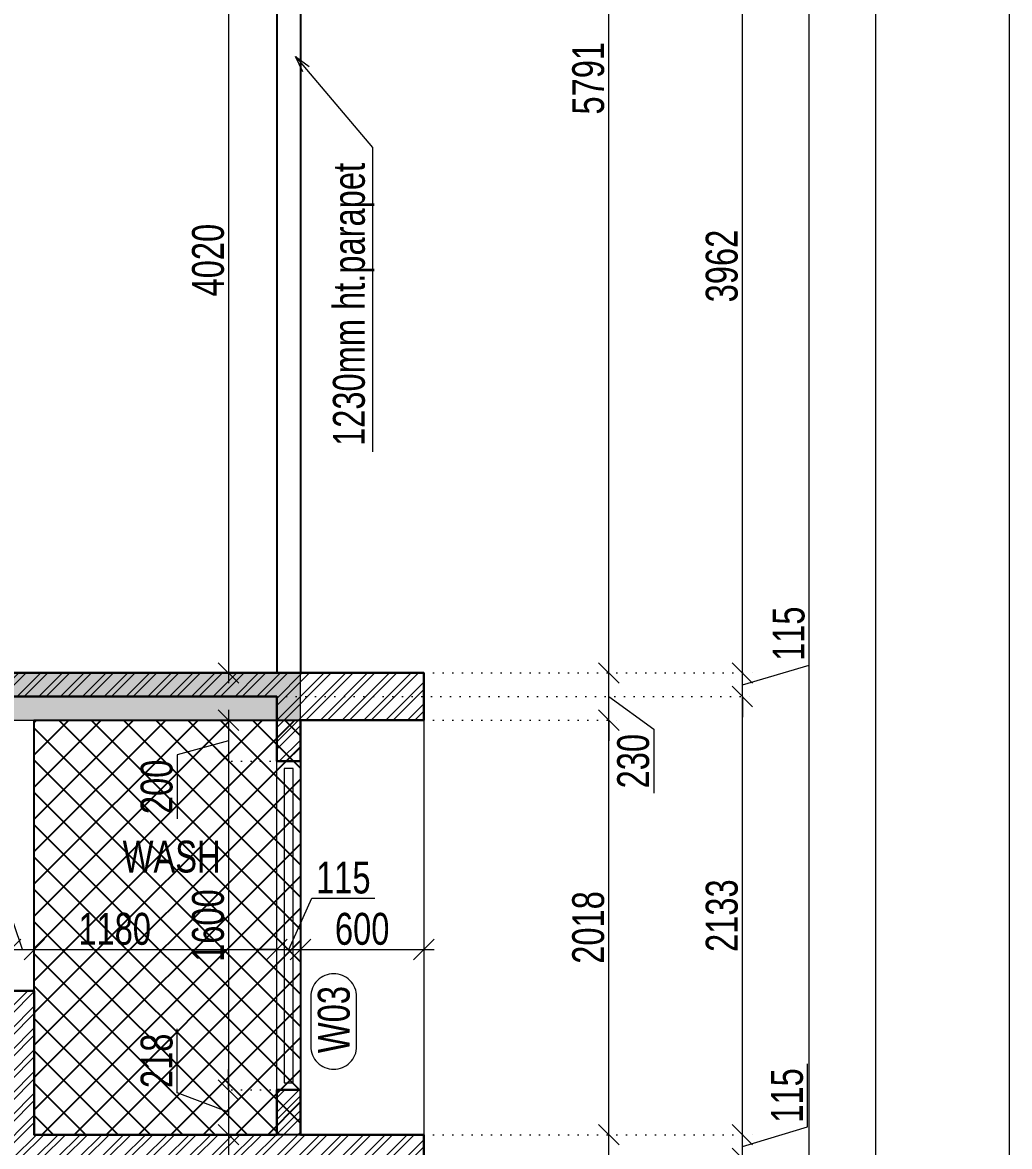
# Model space of a CAD drawing. Header units: inches. Extents: x 785882 to 928568, y 496782 to 576896.
# Drawn here: x 845683 to 850486, y 547754 to 553226 of the extents above; entities that cross this region are included whole.
import ezdxf
from ezdxf.enums import TextEntityAlignment as Align

# ---------------------------------------------------------------- set-up
doc = ezdxf.new("R2010")
doc.units = ezdxf.units.IN
doc.header["$LTSCALE"] = 750
doc.header["$MEASUREMENT"] = 0
doc.linetypes.add('DOT', pattern=[0.25, 0, -0.25])
for name, color, linetype, lineweight in [('COLUMN', 5, 'Continuous', 13), ('DIMENSION WORKING-MSA', 222, 'Continuous', 13), ('ELE-03-MSA', 145, 'Continuous', 18), ('ELE-04-MSA', 139, 'Continuous', 15), ('TEXT DETAIL-MSA', 212, 'Continuous', 13), ('TEXT ROOM NAME-MSA', 210, 'Continuous', 13), ('WALL HATCH-MSA', 251, 'Continuous', 9), ('WALL-MSA', 32, 'Continuous', 30), ('WINDOE NO-MAS', 4, 'Continuous', 9), ('WINDOW-MSA', 50, 'Continuous', 13)]:
    doc.layers.add(name, color=color, linetype=linetype, lineweight=lineweight)
for name, color, linetype in [('ELE-02-MSA', 4, 'Continuous'), ('HATCH-SUNK 300MM-MSA', 47, 'Continuous'), ('R.C.C HATCH-MSA', 250, 'Continuous')]:
    doc.layers.add(name, color=color, linetype=linetype)
doc.styles.add('125', font='swisscl.ttf', dxfattribs={"height": 125})
doc.styles.add('AR', font='swisscl.ttf')
doc.styles.add('ARIAL', font='swisscl.ttf', dxfattribs={"height": 360})
doc.styles.add('Arial-Reg+0.8Sc', font='swisscl.ttf')
doc.styles.add('MtXpl_Swis721_LtCn_B', font='swisscl.ttf')
doc.dimstyles.new('100 K.T', dxfattribs={"dimtxt": 360, "dimasz": 80, "dimexe": 0.18, "dimexo": 0.0625, "dimgap": 1, "dimtad": 1, "dimdec": 0, "dimzin": 0, "dimdsep": 46, "dimtxsty": 'ARIAL', "dimblk": 'DOT', "dimcen": 0.09, "dimse1": 1, "dimse2": 1, "dimclrd": 50, "dimclrt": 256, "dimadec": 0, "dimazin": 0, "dimtfac": 1, "dimtdec": 0, "dimtofl": 0, "dimtmove": 1, "dimatfit": 0, "dimfxl": 1, "dimtolj": 1, "dimtzin": 0, "dimlwd": -1, "dimarcsym": 0})
doc.dimstyles.new('WORKING DIM', dxfattribs={"dimtxt": 155, "dimasz": 100, "dimexe": 50, "dimexo": 0, "dimgap": 20, "dimtad": 1, "dimdec": 0, "dimzin": 0, "dimdsep": 46, "dimtxsty": 'AR', "dimblk": 'OBLIQUE', "dimcen": 0.09, "dimdle": 50, "dimclrd": 256, "dimclre": 250, "dimclrt": 256, "dimadec": 0, "dimazin": 0, "dimtfac": 1, "dimtdec": 0, "dimtofl": 0, "dimtmove": 1, "dimatfit": 0, "dimfxl": 1, "dimtolj": 1, "dimtzin": 0, "dimlwd": -1, "dimlwe": -1, "dimarcsym": 0})

# ---------------------------------------------------------------- blocks, each defined once
blk = doc.blocks.new('BLOCK-G & H TYPICAL COLOUMN')
at = {"layer": 'R.C.C HATCH-MSA'}
h = blk.add_hatch(color=256, dxfattribs=at)
h.dxf.hatch_style = 1
h.paths.add_polyline_path([(172697.62, -104207.75), (172688.57, -104207.75), (172688.57, -104255), (172697.62, -104255)])
h.paths.add_polyline_path([(172327.12, -104207.75), (172336.18, -104207.75), (172336.18, -104255), (172327.12, -104255)])
h.paths.add_polyline_path([(172819.88, -104207.75), (172819.88, -104216.81), (172867.12, -104216.81), (172867.12, -104207.75)])
h.paths.add_polyline_path([(172204.87, -104207.75), (172204.87, -104216.81), (172157.62, -104216.81), (172157.62, -104207.75)])
h.paths.add_polyline_path([(172561.18, -104240.06), (172552.12, -104240.06), (172552.12, -104287.31), (172561.18, -104287.31)])
h.paths.add_polyline_path([(172463.57, -104240.06), (172472.62, -104240.06), (172472.62, -104287.31), (172463.57, -104287.31)])
h.paths.add_polyline_path([(172177.87, -104422.2), (172177.87, -104431.25), (172130.62, -104431.25), (172130.62, -104422.2)])
h.paths.add_polyline_path([(172894.12, -104422.2), (172894.12, -104431.25), (172846.88, -104431.25), (172846.88, -104422.2)])
h.paths.add_polyline_path([(172336.12, -104486.75), (172336.12, -104495.81), (172288.87, -104495.81), (172288.87, -104486.75)])
h.paths.add_polyline_path([(172202.62, -104543.75), (172202.62, -104552.81), (172155.37, -104552.81), (172155.37, -104543.75)])
h.paths.add_polyline_path([(172822.13, -104543.75), (172822.13, -104552.81), (172869.37, -104552.81), (172869.37, -104543.75)])
h.paths.add_polyline_path([(172516.9, -104495.81), (172507.85, -104495.81), (172507.85, -104448.56), (172516.9, -104448.56)])
h.paths.add_polyline_path([(172697.62, -104104.25), (172688.57, -104104.25), (172688.57, -104057.01), (172697.62, -104057.01)])
h.paths.add_polyline_path([(172327.12, -104104.25), (172336.18, -104104.25), (172336.18, -104057.01), (172327.12, -104057.01)])
h.paths.add_polyline_path([(172819.88, -104104.25), (172819.88, -104095.2), (172867.12, -104095.2), (172867.12, -104104.25)])
h.paths.add_polyline_path([(172204.87, -104104.25), (172204.87, -104095.2), (172157.62, -104095.2), (172157.62, -104104.25)])
h.paths.add_polyline_path([(172561.18, -104071.94), (172552.12, -104071.94), (172552.12, -104024.7), (172561.18, -104024.7)])
h.paths.add_polyline_path([(172463.57, -104071.94), (172472.62, -104071.94), (172472.62, -104024.7), (172463.57, -104024.7)])
h.paths.add_polyline_path([(172177.87, -103889.81), (172177.87, -103880.75), (172130.62, -103880.75), (172130.62, -103889.81)])
h.paths.add_polyline_path([(172894.12, -103889.81), (172894.12, -103880.75), (172846.88, -103880.75), (172846.88, -103889.81)])
h.paths.add_polyline_path([(172336.12, -103825.25), (172336.12, -103816.2), (172288.87, -103816.2), (172288.87, -103825.25)])
h.paths.add_polyline_path([(172202.62, -103768.25), (172202.62, -103759.2), (172155.37, -103759.2), (172155.37, -103768.25)])
h.paths.add_polyline_path([(172822.13, -103768.25), (172822.13, -103759.2), (172869.37, -103759.2), (172869.37, -103768.25)])
h.paths.add_polyline_path([(172516.9, -103816.2), (172507.85, -103816.2), (172507.85, -103863.44), (172516.9, -103863.44)])
h.paths.add_polyline_path([(172548.37, -103699.31), (172548.37, -103690.25), (172595.62, -103690.25), (172595.62, -103699.31)])
h.paths.add_polyline_path([(172476.37, -103699.31), (172476.37, -103690.25), (172429.13, -103690.25), (172429.13, -103699.31)])
h.paths.add_polyline_path([(172726.82, -103612.31), (172726.82, -103603.25), (172774.06, -103603.25), (172774.06, -103612.31)])
h.paths.add_polyline_path([(172297.93, -103612.31), (172297.93, -103603.25), (172250.69, -103603.25), (172250.69, -103612.31)])
h.paths.add_polyline_path([(172920.37, -103523.81), (172920.37, -103514.75), (172857.56, -103514.75), (172857.56, -103523.81)])
h.paths.add_polyline_path([(172104.37, -103523.81), (172104.37, -103514.75), (172167.19, -103514.75), (172167.19, -103523.81)])
h.paths.add_polyline_path([(172476.37, -103492.94), (172467.32, -103492.94), (172467.32, -103445.7), (172476.37, -103445.7)])
h.paths.add_polyline_path([(172548.37, -103492.94), (172557.43, -103492.94), (172557.43, -103445.7), (172548.37, -103445.7)])
h.paths.add_polyline_path([(172663.43, -103454.75), (172759.5, -103454.75), (172759.5, -103349.7), (172663.43, -103349.7), (172663.43, -103358.75), (172750.44, -103358.75), (172750.44, -103445.7), (172663.43, -103445.7)])
h.paths.add_polyline_path([(172361.32, -103454.75), (172265.25, -103454.75), (172265.25, -103349.7), (172361.32, -103349.7), (172361.32, -103358.75), (172274.31, -103358.75), (172274.31, -103445.7), (172361.32, -103445.7)])
h.paths.add_polyline_path([(172428.37, -103358.75), (172419.32, -103358.75), (172419.32, -103311.51), (172428.37, -103311.51)])
h.paths.add_polyline_path([(172428.37, -103132.74), (172419.32, -103132.74), (172419.32, -103179.99), (172428.37, -103179.99)])
h.paths.add_polyline_path([(172151.62, -103286.75), (172151.62, -103277.7), (172104.37, -103277.7), (172104.37, -103286.75)])
h.paths.add_polyline_path([(172245.43, -103162.74), (172245.43, -103153.68), (172198.19, -103153.68), (172198.19, -103162.74)])
h.paths.add_polyline_path([(172428.37, -103021.25), (172419.32, -103021.25), (172419.32, -103068.5), (172428.37, -103068.5)])
h.paths.add_polyline_path([(172245.43, -102997.25), (172236.37, -102997.25), (172236.37, -103044.5), (172245.43, -103044.5)])
h.paths.add_polyline_path([(172104.37, -102997.25), (172104.37, -103006.31), (172151.62, -103006.31), (172151.62, -102997.25)])
h.paths.add_polyline_path([(172596.37, -103358.75), (172605.43, -103358.75), (172605.43, -103311.51), (172596.37, -103311.51)])
h.paths.add_polyline_path([(172596.37, -103132.74), (172605.43, -103132.74), (172605.43, -103179.99), (172596.37, -103179.99)])
h.paths.add_polyline_path([(172873.13, -103286.75), (172873.13, -103277.7), (172920.37, -103277.7), (172920.37, -103286.75)])
h.paths.add_polyline_path([(172779.32, -103162.74), (172779.32, -103153.68), (172826.56, -103153.68), (172826.56, -103162.74)])
h.paths.add_polyline_path([(172596.37, -103021.25), (172605.43, -103021.25), (172605.43, -103068.5), (172596.37, -103068.5)])
h.paths.add_polyline_path([(172779.32, -102997.25), (172788.37, -102997.25), (172788.37, -103044.5), (172779.32, -103044.5)])
h.paths.add_polyline_path([(172920.37, -102997.25), (172920.37, -103006.31), (172873.13, -103006.31), (172873.13, -102997.25)])
h.paths.add_polyline_path([(172548.37, -104612.7), (172548.37, -104621.75), (172595.62, -104621.75), (172595.62, -104612.7)])
h.paths.add_polyline_path([(172476.37, -104612.7), (172476.37, -104621.75), (172429.13, -104621.75), (172429.13, -104612.7)])
h.paths.add_polyline_path([(172297.93, -104699.7), (172297.93, -104708.75), (172250.69, -104708.75), (172250.69, -104699.7)])
h.paths.add_polyline_path([(172104.37, -104788.2), (172104.37, -104797.25), (172167.19, -104797.25), (172167.19, -104788.2)])
h.paths.add_polyline_path([(172726.82, -104699.7), (172726.82, -104708.75), (172774.06, -104708.75), (172774.06, -104699.7)])
h.paths.add_polyline_path([(172920.37, -104788.2), (172920.37, -104797.25), (172857.56, -104797.25), (172857.56, -104788.2)])
h.paths.add_polyline_path([(172476.37, -104819.06), (172467.32, -104819.06), (172467.32, -104866.31), (172476.37, -104866.31)])
h.paths.add_polyline_path([(172548.37, -104819.06), (172557.43, -104819.06), (172557.43, -104866.31), (172548.37, -104866.31)])
h.paths.add_polyline_path([(172663.43, -104857.25), (172759.5, -104857.25), (172759.5, -104962.31), (172663.43, -104962.31), (172663.43, -104953.25), (172750.44, -104953.25), (172750.44, -104866.31), (172663.43, -104866.31)])
h.paths.add_polyline_path([(172361.32, -104857.25), (172265.25, -104857.25), (172265.25, -104962.31), (172361.32, -104962.31), (172361.32, -104953.25), (172274.31, -104953.25), (172274.31, -104866.31), (172361.32, -104866.31)])
h.paths.add_polyline_path([(172428.37, -104953.25), (172419.32, -104953.25), (172419.32, -105000.5), (172428.37, -105000.5)])
h.paths.add_polyline_path([(172428.37, -105178.31), (172419.32, -105178.31), (172419.32, -105131.06), (172428.37, -105131.06)])
h.paths.add_polyline_path([(172151.62, -105025.25), (172151.62, -105034.31), (172104.37, -105034.31), (172104.37, -105025.25)])
h.paths.add_polyline_path([(172245.43, -105072.5), (172236.37, -105072.5), (172236.37, -105025.25), (172245.43, -105025.25)])
h.paths.add_polyline_path([(172428.37, -105290.75), (172419.32, -105290.75), (172419.32, -105243.51), (172428.37, -105243.51)])
h.paths.add_polyline_path([(172245.43, -105314.75), (172236.37, -105314.75), (172236.37, -105267.51), (172245.43, -105267.51)])
h.paths.add_polyline_path([(172104.37, -105277.35), (172113.43, -105277.35), (172113.43, -105314.75), (172104.37, -105314.75)])
h.paths.add_polyline_path([(172596.37, -104953.25), (172605.43, -104953.25), (172605.43, -105000.5), (172596.37, -105000.5)])
h.paths.add_polyline_path([(172596.37, -105178.31), (172605.43, -105178.31), (172605.43, -105131.06), (172596.37, -105131.06)])
h.paths.add_polyline_path([(172873.13, -105025.25), (172873.13, -105034.31), (172920.37, -105034.31), (172920.37, -105025.25)])
h.paths.add_polyline_path([(172788.37, -105025.25), (172779.32, -105025.25), (172779.32, -105072.5), (172788.37, -105072.5)])
h.paths.add_polyline_path([(172596.37, -105290.75), (172605.43, -105290.75), (172605.43, -105243.51), (172596.37, -105243.51)])
h.paths.add_polyline_path([(172779.32, -105314.75), (172788.37, -105314.75), (172788.37, -105267.51), (172779.32, -105267.51)])
h.paths.add_polyline_path([(172911.32, -105314.75), (172920.37, -105314.75), (172920.37, -105277.35), (172911.32, -105277.35)])
h.paths.add_polyline_path([(172688.63, -104486.75), (172688.63, -104495.81), (172735.87, -104495.81), (172735.87, -104486.75)])
h.paths.add_polyline_path([(172688.63, -103825.25), (172688.63, -103816.2), (172735.87, -103816.2), (172735.87, -103825.25)])
at = {"layer": 'COLUMN'}
blk.add_lwpolyline([(172920.37, -103523.81), (172920.37, -103514.75), (172857.56, -103514.75), (172857.56, -103523.81)], close=True, dxfattribs=at)
blk = doc.blocks.new('_Oblique')
at = {"color": 0, "linetype": 'ByBlock', "lineweight": -2}
blk.add_line((-0.5, -0.5), (0.5, 0.5), dxfattribs=at)
blk = doc.blocks.new('*D123')
at = {"layer": 'Defpoints', "color": 0, "ltscale": 0.25, "transparency": 16777216}
for p in [(847635.9, 547811.6), (848535.9, 547811.6), (847635.9, 547581.6)]:
    blk.add_point(p, dxfattribs=at)
at = {"layer": 'DIMENSION WORKING-MSA', "ltscale": 0.25, "transparency": 16777216}
for p, q in [((848535.9, 547811.6), (848535.9, 547911.6)), ((848535.9, 547581.6), (848535.9, 547811.6)), ((848535.9, 547696.6), (848754.9, 547493.8)), ((848535.9, 547581.6), (848535.9, 547481.6)), ((848754.9, 547493.8), (848754.9, 547183.2))]:
    blk.add_line(p, q, dxfattribs=at)
at = {"layer": 'DIMENSION WORKING-MSA', "color": 250, "linetype": 'DOT', "ltscale": 0.25, "transparency": 16777216}
for p, q in [((847635.9, 547811.6), (848585.9, 547811.6)), ((847635.9, 547581.6), (848585.9, 547581.6))]:
    blk.add_line(p, q, dxfattribs=at)
at = {"layer": 'DIMENSION WORKING-MSA', "ltscale": 0.25, "transparency": 16777216, "xscale": 100, "yscale": 100, "zscale": 100}
for p, rotation in [((848535.9, 547811.6), 270), ((848535.9, 547581.6), 90)]:
    blk.add_blockref('_Oblique', p, dxfattribs=dict(at, rotation=rotation))
at = {"layer": 'DIMENSION WORKING-MSA', "ltscale": 0.25, "transparency": 16777216, "insert": (848655.4, 547338.5), "char_height": 155, "attachment_point": 5, "rotation": 90, "style": 'AR'}
blk.add_mtext('\\A1;230', dxfattribs=at)
blk = doc.blocks.new('*D124')
at = {"layer": 'Defpoints', "color": 0, "ltscale": 0.25, "transparency": 16777216}
for p in [(847635.9, 549829.5), (848535.9, 549829.5), (847635.9, 547811.6)]:
    blk.add_point(p, dxfattribs=at)
at = {"layer": 'DIMENSION WORKING-MSA', "ltscale": 0.25, "transparency": 16777216}
blk.add_line((848535.9, 547761.6), (848535.9, 549879.5), dxfattribs=at)
at = {"layer": 'DIMENSION WORKING-MSA', "color": 250, "linetype": 'DOT', "ltscale": 0.25, "transparency": 16777216}
for p, q in [((847635.9, 549829.5), (848585.9, 549829.5)), ((847635.9, 547811.6), (848585.9, 547811.6))]:
    blk.add_line(p, q, dxfattribs=at)
at = {"layer": 'DIMENSION WORKING-MSA', "ltscale": 0.25, "transparency": 16777216, "xscale": 100, "yscale": 100, "zscale": 100}
for p, rotation in [((848535.9, 549829.5), 90), ((848535.9, 547811.6), 270)]:
    blk.add_blockref('_Oblique', p, dxfattribs=dict(at, rotation=rotation))
at = {"layer": 'DIMENSION WORKING-MSA', "ltscale": 0.25, "transparency": 16777216, "insert": (848436.5, 548820.5), "char_height": 155, "attachment_point": 5, "rotation": 90, "style": 'AR'}
blk.add_mtext('\\A1;2018', dxfattribs=at)
blk = doc.blocks.new('*D125')
at = {"layer": 'Defpoints', "color": 0, "ltscale": 0.25, "transparency": 16777216}
for p in [(847635.9, 550059.5), (848535.9, 550059.5), (847635.9, 549829.5)]:
    blk.add_point(p, dxfattribs=at)
at = {"layer": 'DIMENSION WORKING-MSA', "ltscale": 0.25, "transparency": 16777216}
for p, q in [((848535.9, 550059.5), (848535.9, 550159.5)), ((848535.9, 549829.5), (848535.9, 550059.5)), ((848535.9, 549944.5), (848754.9, 549785.5)), ((848535.9, 549829.5), (848535.9, 549729.5)), ((848754.9, 549785.5), (848754.9, 549474.8))]:
    blk.add_line(p, q, dxfattribs=at)
at = {"layer": 'DIMENSION WORKING-MSA', "color": 250, "linetype": 'DOT', "ltscale": 0.25, "transparency": 16777216}
for p, q in [((847635.9, 550059.5), (848585.9, 550059.5)), ((847635.9, 549829.5), (848585.9, 549829.5))]:
    blk.add_line(p, q, dxfattribs=at)
at = {"layer": 'DIMENSION WORKING-MSA', "ltscale": 0.25, "transparency": 16777216, "xscale": 100, "yscale": 100, "zscale": 100}
for p, rotation in [((848535.9, 550059.5), 270), ((848535.9, 549829.5), 90)]:
    blk.add_blockref('_Oblique', p, dxfattribs=dict(at, rotation=rotation))
at = {"layer": 'DIMENSION WORKING-MSA', "ltscale": 0.25, "transparency": 16777216, "insert": (848655.4, 549630.1), "char_height": 155, "attachment_point": 5, "rotation": 90, "style": 'AR'}
blk.add_mtext('\\A1;230', dxfattribs=at)
blk = doc.blocks.new('*D126')
at = {"layer": 'Defpoints', "color": 0, "ltscale": 0.25, "transparency": 16777216}
for p in [(847035.9, 555850.7), (848535.9, 555850.7), (847635.9, 550059.5)]:
    blk.add_point(p, dxfattribs=at)
at = {"layer": 'DIMENSION WORKING-MSA', "ltscale": 0.25, "transparency": 16777216}
blk.add_line((848535.9, 550009.5), (848535.9, 555900.7), dxfattribs=at)
at = {"layer": 'DIMENSION WORKING-MSA', "color": 250, "linetype": 'DOT', "ltscale": 0.25, "transparency": 16777216}
for p, q in [((847035.9, 555850.7), (848585.9, 555850.7)), ((847635.9, 550059.5), (848585.9, 550059.5))]:
    blk.add_line(p, q, dxfattribs=at)
at = {"layer": 'DIMENSION WORKING-MSA', "ltscale": 0.25, "transparency": 16777216, "xscale": 100, "yscale": 100, "zscale": 100}
for p, rotation in [((848535.9, 555850.7), 90), ((848535.9, 550059.5), 270)]:
    blk.add_blockref('_Oblique', p, dxfattribs=dict(at, rotation=rotation))
at = {"layer": 'DIMENSION WORKING-MSA', "ltscale": 0.25, "transparency": 16777216, "insert": (848436.5, 552955.1), "char_height": 155, "attachment_point": 5, "rotation": 90, "style": 'AR'}
blk.add_mtext('\\A1;5791', dxfattribs=at)
blk = doc.blocks.new('*D168')
at = {"layer": 'Defpoints', "color": 0, "ltscale": 0.25, "transparency": 16777216}
for p in [(847635.9, 547811.6), (849185.9, 547811.6), (846920.9, 547696.6)]:
    blk.add_point(p, dxfattribs=at)
at = {"layer": 'DIMENSION WORKING-MSA', "ltscale": 0.25, "transparency": 16777216}
for p, q in [((849503.1, 547849.2), (849503.1, 548156.1)), ((849185.9, 547811.6), (849185.9, 547911.6)), ((849185.9, 547754.1), (849503.1, 547849.2)), ((849185.9, 547696.6), (849185.9, 547811.6)), ((849185.9, 547696.6), (849185.9, 547596.6))]:
    blk.add_line(p, q, dxfattribs=at)
at = {"layer": 'DIMENSION WORKING-MSA', "color": 250, "linetype": 'DOT', "ltscale": 0.25, "transparency": 16777216}
for p, q in [((847635.9, 547811.6), (849235.9, 547811.6)), ((846920.9, 547696.6), (849235.9, 547696.6))]:
    blk.add_line(p, q, dxfattribs=at)
at = {"layer": 'DIMENSION WORKING-MSA', "ltscale": 0.25, "transparency": 16777216, "xscale": 100, "yscale": 100, "zscale": 100}
for p, rotation in [((849185.9, 547811.6), 270), ((849185.9, 547696.6), 90)]:
    blk.add_blockref('_Oblique', p, dxfattribs=dict(at, rotation=rotation))
at = {"layer": 'DIMENSION WORKING-MSA', "ltscale": 0.25, "transparency": 16777216, "insert": (849404, 548002.6), "char_height": 155, "attachment_point": 5, "rotation": 90, "style": 'AR'}
blk.add_mtext('\\A1;115', dxfattribs=at)
blk = doc.blocks.new('*D169')
at = {"layer": 'Defpoints', "color": 0, "ltscale": 0.25, "transparency": 16777216}
for p in [(846920.9, 549944.5), (849185.9, 549944.5), (847635.9, 547811.6)]:
    blk.add_point(p, dxfattribs=at)
at = {"layer": 'DIMENSION WORKING-MSA', "ltscale": 0.25, "transparency": 16777216}
blk.add_line((849185.9, 547761.6), (849185.9, 549994.5), dxfattribs=at)
at = {"layer": 'DIMENSION WORKING-MSA', "color": 250, "linetype": 'DOT', "ltscale": 0.25, "transparency": 16777216}
for p, q in [((846920.9, 549944.5), (849235.9, 549944.5)), ((847635.9, 547811.6), (849235.9, 547811.6))]:
    blk.add_line(p, q, dxfattribs=at)
at = {"layer": 'DIMENSION WORKING-MSA', "ltscale": 0.25, "transparency": 16777216, "xscale": 100, "yscale": 100, "zscale": 100}
for p, rotation in [((849185.9, 549944.5), 90), ((849185.9, 547811.6), 270)]:
    blk.add_blockref('_Oblique', p, dxfattribs=dict(at, rotation=rotation))
at = {"layer": 'DIMENSION WORKING-MSA', "ltscale": 0.25, "transparency": 16777216, "insert": (849086.5, 548878), "char_height": 155, "attachment_point": 5, "rotation": 90, "style": 'AR'}
blk.add_mtext('\\A1;2133', dxfattribs=at)
blk = doc.blocks.new('*D170')
at = {"layer": 'Defpoints', "color": 0, "ltscale": 0.25, "transparency": 16777216}
for p in [(847635.9, 550059.5), (849185.9, 550059.5), (846920.9, 549944.5)]:
    blk.add_point(p, dxfattribs=at)
at = {"layer": 'DIMENSION WORKING-MSA', "ltscale": 0.25, "transparency": 16777216}
for p, q in [((849510.9, 550097.1), (849510.9, 550404)), ((849185.9, 550059.5), (849185.9, 550159.5)), ((849185.9, 550002), (849510.9, 550097.1)), ((849185.9, 549944.5), (849185.9, 550059.5)), ((849185.9, 549944.5), (849185.9, 549844.5))]:
    blk.add_line(p, q, dxfattribs=at)
at = {"layer": 'DIMENSION WORKING-MSA', "color": 250, "linetype": 'DOT', "ltscale": 0.25, "transparency": 16777216}
for p, q in [((847635.9, 550059.5), (849235.9, 550059.5)), ((846920.9, 549944.5), (849235.9, 549944.5))]:
    blk.add_line(p, q, dxfattribs=at)
at = {"layer": 'DIMENSION WORKING-MSA', "ltscale": 0.25, "transparency": 16777216, "xscale": 100, "yscale": 100, "zscale": 100}
for p, rotation in [((849185.9, 550059.5), 270), ((849185.9, 549944.5), 90)]:
    blk.add_blockref('_Oblique', p, dxfattribs=dict(at, rotation=rotation))
at = {"layer": 'DIMENSION WORKING-MSA', "ltscale": 0.25, "transparency": 16777216, "insert": (849411.8, 550250.5), "char_height": 155, "attachment_point": 5, "rotation": 90, "style": 'AR'}
blk.add_mtext('\\A1;115', dxfattribs=at)
blk = doc.blocks.new('*D171')
at = {"layer": 'Defpoints', "color": 0, "ltscale": 0.25, "transparency": 16777216}
for p in [(844283.1, 554021.9), (849185.9, 554021.9), (847635.9, 550059.5)]:
    blk.add_point(p, dxfattribs=at)
at = {"layer": 'DIMENSION WORKING-MSA', "ltscale": 0.25, "transparency": 16777216}
blk.add_line((849185.9, 550009.5), (849185.9, 554071.9), dxfattribs=at)
at = {"layer": 'DIMENSION WORKING-MSA', "color": 250, "linetype": 'DOT', "ltscale": 0.25, "transparency": 16777216}
for p, q in [((844283.1, 554021.9), (849235.9, 554021.9)), ((847635.9, 550059.5), (849235.9, 550059.5))]:
    blk.add_line(p, q, dxfattribs=at)
at = {"layer": 'DIMENSION WORKING-MSA', "ltscale": 0.25, "transparency": 16777216, "xscale": 100, "yscale": 100, "zscale": 100}
for p, rotation in [((849185.9, 554021.9), 90), ((849185.9, 550059.5), 270)]:
    blk.add_blockref('_Oblique', p, dxfattribs=dict(at, rotation=rotation))
at = {"layer": 'DIMENSION WORKING-MSA', "ltscale": 0.25, "transparency": 16777216, "insert": (849086.4, 552040.7), "char_height": 155, "attachment_point": 5, "rotation": 90, "style": 'AR'}
blk.add_mtext('\\A1;3962', dxfattribs=at)
blk = doc.blocks.new('*D179')
at = {"layer": 'Defpoints', "color": 0, "ltscale": 0.25, "transparency": 16777216}
for p in [(847035.9, 563204), (849835.9, 563204), (847035.9, 504339.5)]:
    blk.add_point(p, dxfattribs=at)
at = {"layer": 'DIMENSION WORKING-MSA', "ltscale": 0.25, "transparency": 16777216}
blk.add_line((849835.9, 504289.5), (849835.9, 563254), dxfattribs=at)
at = {"layer": 'DIMENSION WORKING-MSA', "color": 250, "linetype": 'DOT', "ltscale": 0.25, "transparency": 16777216}
for p, q in [((847035.9, 563204), (849885.9, 563204)), ((847035.9, 504339.5), (849885.9, 504339.5))]:
    blk.add_line(p, q, dxfattribs=at)
at = {"layer": 'DIMENSION WORKING-MSA', "ltscale": 0.25, "transparency": 16777216, "xscale": 100, "yscale": 100, "zscale": 100}
for p, rotation in [((849835.9, 563204), 90), ((849835.9, 504339.5), 270)]:
    blk.add_blockref('_Oblique', p, dxfattribs=dict(at, rotation=rotation))
at = {"layer": 'DIMENSION WORKING-MSA', "ltscale": 0.25, "transparency": 16777216, "insert": (849736.5, 533771.7), "char_height": 155, "attachment_point": 5, "rotation": 90, "style": 'AR'}
blk.add_mtext('\\A1;58865', dxfattribs=at)
blk = doc.blocks.new('Win-Tag-03')
blk.add_lwpolyline([(-130, 120), (130, 120, -0.414214), (250, 0), (250, 0, -0.414214), (130, -120), (-130, -120, -0.414214), (-250, 0), (-250, 0, -0.414214)], format="xyb", close=True)
blk = doc.blocks.new('*D686')
at = {"layer": 'Defpoints', "color": 0, "ltscale": 0.25, "transparency": 16777216}
for p in [(846685.9, 554079.4), (846685.9, 550059.5), (846685.9, 550059.5)]:
    blk.add_point(p, dxfattribs=at)
at = {"layer": 'DIMENSION WORKING-MSA', "ltscale": 0.25, "transparency": 16777216}
blk.add_line((846685.9, 554129.4), (846685.9, 550009.5), dxfattribs=at)
at = {"layer": 'DIMENSION WORKING-MSA', "color": 250, "linetype": 'DOT', "ltscale": 0.25, "transparency": 16777216}
for p, q in [((846685.9, 554079.4), (846735.9, 554079.4)), ((846685.9, 550059.5), (846735.9, 550059.5))]:
    blk.add_line(p, q, dxfattribs=at)
at = {"layer": 'DIMENSION WORKING-MSA', "ltscale": 0.25, "transparency": 16777216, "xscale": 100, "yscale": 100, "zscale": 100}
for p, rotation in [((846685.9, 554079.4), 90), ((846685.9, 550059.5), 270)]:
    blk.add_blockref('_Oblique', p, dxfattribs=dict(at, rotation=rotation))
at = {"layer": 'DIMENSION WORKING-MSA', "ltscale": 0.25, "transparency": 16777216, "insert": (846586.5, 552069.4), "char_height": 155, "attachment_point": 5, "rotation": 90, "style": 'AR'}
blk.add_mtext('\\A1;4020', dxfattribs=at)
blk = doc.blocks.new('*D687')
at = {"layer": 'Defpoints', "color": 0, "ltscale": 0.25, "transparency": 16777216}
for p in [(846935.9, 549829.5), (846685.9, 549629.5), (846935.9, 549629.5)]:
    blk.add_point(p, dxfattribs=at)
at = {"layer": 'DIMENSION WORKING-MSA', "ltscale": 0.25, "transparency": 16777216}
for p, q in [((846685.9, 549879.5), (846685.9, 549579.5)), ((846685.9, 549729.5), (846435.9, 549660.3)), ((846435.9, 549660.3), (846435.9, 549349.6))]:
    blk.add_line(p, q, dxfattribs=at)
at = {"layer": 'DIMENSION WORKING-MSA', "color": 250, "linetype": 'DOT', "ltscale": 0.25, "transparency": 16777216}
for p, q in [((846935.9, 549829.5), (846635.9, 549829.5)), ((846935.9, 549629.5), (846635.9, 549629.5))]:
    blk.add_line(p, q, dxfattribs=at)
at = {"layer": 'DIMENSION WORKING-MSA', "ltscale": 0.25, "transparency": 16777216, "xscale": 100, "yscale": 100, "zscale": 100}
for p, rotation in [((846685.9, 549829.5), 90), ((846685.9, 549629.5), 270)]:
    blk.add_blockref('_Oblique', p, dxfattribs=dict(at, rotation=rotation))
at = {"layer": 'DIMENSION WORKING-MSA', "ltscale": 0.25, "transparency": 16777216, "insert": (846336.5, 549504.9), "char_height": 155, "attachment_point": 5, "rotation": 90, "style": 'AR'}
blk.add_mtext('\\A1;200', dxfattribs=at)
blk = doc.blocks.new('*D688')
at = {"layer": 'Defpoints', "color": 0, "ltscale": 0.25, "transparency": 16777216}
for p in [(846935.9, 549629.5), (846685.9, 548029.5), (846935.9, 548029.5)]:
    blk.add_point(p, dxfattribs=at)
at = {"layer": 'DIMENSION WORKING-MSA', "ltscale": 0.25, "transparency": 16777216}
blk.add_line((846685.9, 549679.5), (846685.9, 547979.5), dxfattribs=at)
at = {"layer": 'DIMENSION WORKING-MSA', "color": 250, "linetype": 'DOT', "ltscale": 0.25, "transparency": 16777216}
for p, q in [((846935.9, 549629.5), (846635.9, 549629.5)), ((846935.9, 548029.5), (846635.9, 548029.5))]:
    blk.add_line(p, q, dxfattribs=at)
at = {"layer": 'DIMENSION WORKING-MSA', "ltscale": 0.25, "transparency": 16777216, "xscale": 100, "yscale": 100, "zscale": 100}
for p, rotation in [((846685.9, 549629.5), 90), ((846685.9, 548029.5), 270)]:
    blk.add_blockref('_Oblique', p, dxfattribs=dict(at, rotation=rotation))
at = {"layer": 'DIMENSION WORKING-MSA', "ltscale": 0.25, "transparency": 16777216, "insert": (846586.5, 548829.5), "char_height": 155, "attachment_point": 5, "rotation": 90, "style": 'AR'}
blk.add_mtext('\\A1;1600', dxfattribs=at)
blk = doc.blocks.new('*D689')
at = {"layer": 'Defpoints', "color": 0, "ltscale": 0.25, "transparency": 16777216}
for p in [(846935.9, 548029.5), (846685.9, 547811.6), (846935.9, 547811.6)]:
    blk.add_point(p, dxfattribs=at)
at = {"layer": 'DIMENSION WORKING-MSA', "ltscale": 0.25, "transparency": 16777216}
for p, q in [((846435.9, 548015.9), (846435.9, 548326.4)), ((846685.9, 548029.5), (846685.9, 548129.5)), ((846685.9, 547920.5), (846435.9, 548015.9)), ((846685.9, 548029.5), (846685.9, 547811.6)), ((846685.9, 547811.6), (846685.9, 547711.6))]:
    blk.add_line(p, q, dxfattribs=at)
at = {"layer": 'DIMENSION WORKING-MSA', "color": 250, "linetype": 'DOT', "ltscale": 0.25, "transparency": 16777216}
for p, q in [((846935.9, 548029.5), (846635.9, 548029.5)), ((846935.9, 547811.6), (846635.9, 547811.6))]:
    blk.add_line(p, q, dxfattribs=at)
at = {"layer": 'DIMENSION WORKING-MSA', "ltscale": 0.25, "transparency": 16777216, "xscale": 100, "yscale": 100, "zscale": 100}
for p, rotation in [((846685.9, 548029.5), 270), ((846685.9, 547811.6), 90)]:
    blk.add_blockref('_Oblique', p, dxfattribs=dict(at, rotation=rotation))
at = {"layer": 'DIMENSION WORKING-MSA', "ltscale": 0.25, "transparency": 16777216, "insert": (846336.5, 548171.2), "char_height": 155, "attachment_point": 5, "rotation": 90, "style": 'AR'}
blk.add_mtext('\\A1;218', dxfattribs=at)
blk = doc.blocks.new('*D572')
at = {"layer": 'Defpoints', "color": 0, "ltscale": 0.25, "transparency": 16777216}
for p in [(845740.5, 548713.5), (845625.5, 548511.6, 0), (845740.5, 548511.6, 0)]:
    blk.add_point(p, dxfattribs=at)
at = {"layer": 'DIMENSION WORKING-MSA', "ltscale": 0.25, "transparency": 16777216}
for p, q in [((845598.1, 548963.5), (845291.3, 548963.5)), ((845683, 548713.5), (845598.1, 548963.5)), ((845625.5, 548713.5), (845525.5, 548713.5)), ((845625.5, 548713.5), (845740.5, 548713.5)), ((845740.5, 548713.5), (845840.5, 548713.5))]:
    blk.add_line(p, q, dxfattribs=at)
at = {"layer": 'DIMENSION WORKING-MSA', "color": 250, "linetype": 'DOT', "ltscale": 0.25, "transparency": 16777216}
for p, q in [((845625.5, 548511.6), (845625.5, 548763.5)), ((845740.5, 548511.6), (845740.5, 548763.5))]:
    blk.add_line(p, q, dxfattribs=at)
at = {"layer": 'DIMENSION WORKING-MSA', "ltscale": 0.25, "transparency": 16777216, "xscale": 100, "yscale": 100, "zscale": 100}
blk.add_blockref('_Oblique', (845625.5, 548713.5), dxfattribs=at)
at = {"layer": 'DIMENSION WORKING-MSA', "ltscale": 0.25, "transparency": 16777216, "xscale": 100, "yscale": 100, "zscale": 100, "rotation": 180}
blk.add_blockref('_Oblique', (845740.5, 548713.5), dxfattribs=at)
at = {"layer": 'DIMENSION WORKING-MSA', "ltscale": 0.25, "transparency": 16777216, "insert": (845444.7, 549062.5), "char_height": 155, "attachment_point": 5, "style": 'AR'}
blk.add_mtext('\\A1;115', dxfattribs=at)
blk = doc.blocks.new('*D573')
at = {"layer": 'Defpoints', "color": 0, "ltscale": 0.25, "transparency": 16777216}
for p in [(845740.5, 548713.5), (846920.9, 548713.5), (846920.9, 548713.5)]:
    blk.add_point(p, dxfattribs=at)
at = {"layer": 'DIMENSION WORKING-MSA', "ltscale": 0.25, "transparency": 16777216}
blk.add_line((845690.5, 548713.5), (846970.9, 548713.5), dxfattribs=at)
at = {"layer": 'DIMENSION WORKING-MSA', "color": 250, "linetype": 'DOT', "ltscale": 0.25, "transparency": 16777216}
for p, q in [((845740.5, 548713.5), (845740.5, 548663.5)), ((846920.9, 548713.5), (846920.9, 548663.5))]:
    blk.add_line(p, q, dxfattribs=at)
at = {"layer": 'DIMENSION WORKING-MSA', "ltscale": 0.25, "transparency": 16777216, "xscale": 100, "yscale": 100, "zscale": 100, "rotation": 180}
blk.add_blockref('_Oblique', (845740.5, 548713.5), dxfattribs=at)
at = {"layer": 'DIMENSION WORKING-MSA', "ltscale": 0.25, "transparency": 16777216, "xscale": 100, "yscale": 100, "zscale": 100}
blk.add_blockref('_Oblique', (846920.9, 548713.5), dxfattribs=at)
at = {"layer": 'DIMENSION WORKING-MSA', "ltscale": 0.25, "transparency": 16777216, "insert": (846131.6, 548812.8), "char_height": 155, "attachment_point": 5, "style": 'AR'}
blk.add_mtext('\\A1;1180', dxfattribs=at)
blk = doc.blocks.new('*D580')
at = {"layer": 'Defpoints', "color": 0, "ltscale": 0.25, "transparency": 16777216}
for p in [(846920.9, 548713.5), (847035.9, 548713.5), (847035.9, 548713.5)]:
    blk.add_point(p, dxfattribs=at)
at = {"layer": 'DIMENSION WORKING-MSA', "ltscale": 0.25, "transparency": 16777216}
for p, q in [((846978.4, 548713.5), (847090.8, 548963.5)), ((847090.8, 548963.5), (847397.6, 548963.5)), ((846920.9, 548713.5), (846820.9, 548713.5)), ((846920.9, 548713.5), (847035.9, 548713.5)), ((847035.9, 548713.5), (847135.9, 548713.5))]:
    blk.add_line(p, q, dxfattribs=at)
at = {"layer": 'DIMENSION WORKING-MSA', "color": 250, "linetype": 'DOT', "ltscale": 0.25, "transparency": 16777216}
for p, q in [((846920.9, 548713.5), (846920.9, 548663.5)), ((847035.9, 548713.5), (847035.9, 548663.5))]:
    blk.add_line(p, q, dxfattribs=at)
at = {"layer": 'DIMENSION WORKING-MSA', "ltscale": 0.25, "transparency": 16777216, "xscale": 100, "yscale": 100, "zscale": 100}
blk.add_blockref('_Oblique', (846920.9, 548713.5), dxfattribs=at)
at = {"layer": 'DIMENSION WORKING-MSA', "ltscale": 0.25, "transparency": 16777216, "xscale": 100, "yscale": 100, "zscale": 100, "rotation": 180}
blk.add_blockref('_Oblique', (847035.9, 548713.5), dxfattribs=at)
at = {"layer": 'DIMENSION WORKING-MSA', "ltscale": 0.25, "transparency": 16777216, "insert": (847244.2, 549062.5), "char_height": 155, "attachment_point": 5, "style": 'AR'}
blk.add_mtext('\\A1;115', dxfattribs=at)
blk = doc.blocks.new('*D581')
at = {"layer": 'Defpoints', "color": 0, "ltscale": 0.25, "transparency": 16777216}
for p in [(847035.9, 548713.5), (847635.9, 548713.5), (847635.9, 548713.5)]:
    blk.add_point(p, dxfattribs=at)
at = {"layer": 'DIMENSION WORKING-MSA', "color": 250, "linetype": 'DOT', "ltscale": 0.25, "transparency": 16777216}
for p, q in [((847635.9, 548713.5), (847635.9, 548763.5)), ((847035.9, 548713.5), (847035.9, 548663.5))]:
    blk.add_line(p, q, dxfattribs=at)
at = {"layer": 'DIMENSION WORKING-MSA', "ltscale": 0.25, "transparency": 16777216}
blk.add_line((846985.9, 548713.5), (847685.9, 548713.5), dxfattribs=at)
at = {"layer": 'DIMENSION WORKING-MSA', "ltscale": 0.25, "transparency": 16777216, "xscale": 100, "yscale": 100, "zscale": 100, "rotation": 180}
blk.add_blockref('_Oblique', (847035.9, 548713.5), dxfattribs=at)
at = {"layer": 'DIMENSION WORKING-MSA', "ltscale": 0.25, "transparency": 16777216, "xscale": 100, "yscale": 100, "zscale": 100}
blk.add_blockref('_Oblique', (847635.9, 548713.5), dxfattribs=at)
at = {"layer": 'DIMENSION WORKING-MSA', "ltscale": 0.25, "transparency": 16777216, "insert": (847335.9, 548812.8), "char_height": 155, "attachment_point": 5, "style": 'AR'}
blk.add_mtext('\\A1;600', dxfattribs=at)
blk = doc.blocks.new('_Dot')
at = {"linetype": 'ByBlock', "lineweight": -2}
blk.add_line((-0.5, 0), (-1, 0), dxfattribs=at)
at = {"linetype": 'ByBlock', "const_width": 0.5}
blk.add_lwpolyline([(-0.25, 0, 1), (0.25, 0, 1)], format="xyb", close=True, dxfattribs=at)
blk = doc.blocks.new('A$C59c041b7')
at = {"layer": 'HATCH-SUNK 300MM-MSA', "transparency": 33554559}
h = blk.add_hatch(dxfattribs=at)
h.set_pattern_fill('ANSI37', color=256, scale=35)
h.set_pattern_definition([(45, (0, 0), (-78.57724, 78.57724), []), (135, (0, 0), (-78.57724, -78.57724), [])])
h.paths.add_polyline_path([(20726.4, -15392.4), (19431, -15392.4), (19431, -13374.5), (20726.4, -13374.5)])
at = {"layer": 'HATCH-SUNK 300MM-MSA'}
blk.add_lwpolyline([(20726.4, -15392.4), (19431, -15392.4), (19431, -13374.5), (20726.4, -13374.5)], close=True, dxfattribs=at)

msp = doc.modelspace()

# ---------------------------------------------------------------- hatches: boundary and pattern name
at = {"layer": 'WALL HATCH-MSA'}
h = msp.add_hatch(dxfattribs=at)
h.set_pattern_fill('ANSI32', color=256, scale=200)
h.paths.add_polyline_path([(847635.9, 549829.5), (847635.9, 550059.5), (842349.6, 550059.5), (842349.6, 550133.5), (842119.6, 550133.5), (842119.6, 549259.5), (842234.6, 549259.5), (842234.6, 549944.5), (846920.9, 549944.5), (846920.9, 549629.5), (847035.9, 549629.5), (847035.9, 549829.5)])
h = msp.add_hatch(dxfattribs=at)
h.set_pattern_fill('ANSI32', color=256, scale=200)
h.paths.add_polyline_path([(847635.9, 547581.6), (847635.9, 547811.6), (847035.9, 547811.6), (847035.9, 548029.5), (846920.9, 548029.5), (846920.9, 547811.6), (845740.5, 547811.6), (845740.5, 548511.6), (845625.5, 548511.6), (845625.5, 547811.6), (842234.6, 547811.6), (842234.6, 548311.6), (842119.6, 548311.6), (842119.6, 547696.6), (846920.9, 547696.6), (846920.9, 547111.5), (847035.9, 547111.5), (847035.9, 547581.6)])

# ---------------------------------------------------------------- linework, layer by layer
at = {"layer": 'Defpoints', "color": 1, "lineweight": 0}
for points in [[(850485.9, 566054), (822859.5, 566054), (822859.5, 501489.5), (850485.9, 501489.5)], [(849835.9, 565404), (823509.5, 565404), (823509.5, 502139.5), (849835.9, 502139.5)], [(849510.9, 565079), (823834.5, 565079), (823834.5, 502464.5), (849510.9, 502464.5)], [(849185.9, 564754), (824159.5, 564754), (824159.5, 502789.5), (849185.9, 502789.5)], [(848535.9, 564104), (824809.5, 564104), (824809.5, 503439.5), (848535.9, 503439.5)]]:
    msp.add_lwpolyline(points, close=True, dxfattribs=at)
at = {"layer": 'ELE-02-MSA'}
for p, q in [((847035.9, 555850.7), (847035.9, 550059.5)), ((846920.9, 554079.4), (846920.9, 550059.5))]:
    msp.add_line(p, q, dxfattribs=at)
at = {"layer": 'ELE-03-MSA'}
msp.add_line((845740.5, 548511.6, 0), (845740.5, 549829.5), dxfattribs=at)
at = {"layer": 'ELE-04-MSA'}
msp.add_line((847635.9, 549829.5), (847635.9, 547811.6), dxfattribs=at)
at = {"layer": 'WALL-MSA'}
for p, q in [((842349.6, 550059.5), (847635.9, 550059.5)), ((847635.9, 550059.5), (847635.9, 549829.5)), ((846920.9, 549944.5), (842234.6, 549944.5)), ((846920.9, 549629.5), (846920.9, 549944.5)), ((847635.9, 549829.5), (847035.9, 549829.5)), ((847035.9, 549629.5), (847035.9, 549829.5)), ((847035.9, 549629.5), (846920.9, 549629.5)), ((845740.5, 548511.6, 0), (845625.5, 548511.6, 0)), ((845740.5, 547811.6), (845740.5, 548511.6, 0)), ((847035.9, 548029.5), (846920.9, 548029.5)), ((846920.9, 547811.6), (846920.9, 548029.5)), ((847035.9, 547811.6), (847035.9, 548029.5)), ((846920.9, 547811.6), (845740.5, 547811.6)), ((847635.9, 547811.6), (847035.9, 547811.6)), ((847635.9, 547811.6), (847635.9, 547581.6))]:
    msp.add_line(p, q, dxfattribs=at)
at = {"layer": 'WINDOW-MSA'}
for p, q in [((846920.9, 548029.5), (846920.9, 549629.5)), ((847035.9, 549629.5), (847035.9, 548029.5))]:
    msp.add_line(p, q, dxfattribs=at)
msp.add_lwpolyline([(847000.9, 548064.5), (847000.9, 549594.5), (846955.9, 549594.5), (846955.9, 548064.5)], close=True, dxfattribs=at)

# ---------------------------------------------------------------- block references
at = {"layer": 'COLUMN', "xscale": 25.4, "yscale": 25.4, "zscale": 25.4}
msp.add_blockref('BLOCK-G & H TYPICAL COLOUMN', (-3545141.6, 3179334.2), dxfattribs=at)
at = {"layer": 'HATCH-SUNK 300MM-MSA'}
msp.add_blockref('A$C59c041b7', (826309.5, 563204), dxfattribs=at)
at = {"layer": 'WINDOE NO-MAS', "xscale": -0.9300595238095237, "yscale": 0.9300595238095237, "zscale": 0.9300595238095237, "rotation": 90.00000000000007}
msp.add_blockref('Win-Tag-03', (847197.5, 548362.7), dxfattribs=at)

# ---------------------------------------------------------------- texts
at = {"layer": 'TEXT DETAIL-MSA', "style": '125'}
msp.add_text('1230mm ht.parapet', height=155, rotation=90, dxfattribs=at).set_placement((847271.1, 551853.7), align=Align.MIDDLE_CENTER)
at = {"layer": 'TEXT ROOM NAME-MSA', "lineweight": 0, "style": 'MtXpl_Swis721_LtCn_B'}
msp.add_text('WASH', height=155, dxfattribs=at).set_placement((846170.5, 549088.1, 0))
at = {"layer": 'WINDOE NO-MAS', "style": 'Arial-Reg+0.8Sc'}
msp.add_text('W03', height=155, rotation=90, dxfattribs=at).set_placement((847197.7, 548372.1), align=Align.MIDDLE_CENTER)

# ---------------------------------------------------------------- dimensions: what is measured, and where the dimension line sits
at = {"layer": 'DIMENSION WORKING-MSA', "ltscale": 0.25}
for base, p1, p2, angle, picture, middle in [((849835.8949533, 563203.9564724), (847035.8949528, 504339.4564721), (847035.8949528, 563203.9564724), 90, '*D179', (849736.5158577, 533771.7064723)), ((848535.9, 555850.7), (847635.9, 550059.5), (847035.9, 555850.7), 90, '*D126', (848436.5, 552955.1)), ((846685.9, 550059.5), (846685.9, 554079.4), (846685.9, 550059.5), 90, '*D686', (846586.5, 552069.4)), ((849185.9, 554021.9), (847635.9, 550059.5), (844283.1, 554021.9), 90, '*D171', (849086.4, 552040.7)), ((849185.9, 549944.5), (847635.9, 547811.6), (846920.9, 549944.5), 90, '*D169', (849086.5, 548878)), ((848535.9, 549829.5), (847635.9, 547811.6), (847635.9, 549829.5), 90, '*D124', (848436.5, 548820.5)), ((846685.9, 548029.5), (846935.9, 549629.5), (846935.9, 548029.5), 90, '*D688', (846586.5, 548829.5)), ((847635.9, 548713.5), (847035.9, 548713.5), (847635.9, 548713.5), 180, '*D581', (847335.9, 548812.8)), ((849185.9, 547811.6), (846920.9, 547696.6), (847635.9, 547811.6), 90, '*D168', (849404, 547869.2))]:
    dim = msp.add_linear_dim(base=base, p1=p1, p2=p2, angle=angle, dimstyle='WORKING DIM', dxfattribs=at)
    dim.commit()
    dim.dimension.update_dxf_attribs({"geometry": picture, "text_midpoint": middle})
for base, p1, p2, angle, picture, middle in [((849185.9, 550059.5), (846920.9, 549944.5), (847635.9, 550059.5), 90, '*D170', (849510.9, 550117.1)), ((848535.9, 550059.5), (847635.9, 549829.5), (847635.9, 550059.5), 90, '*D125', (848754.9, 549765.5)), ((846685.9, 549629.5), (846935.9, 549829.5), (846935.9, 549629.5), 90, '*D687', (846435.9, 549640.3)), ((845740.5, 548713.5), (845625.5, 548511.6, 0), (845740.5, 548511.6, 0), 180, '*D572', (845578.1, 548963.5)), ((847035.9, 548713.5), (846920.9, 548713.5), (847035.9, 548713.5), 180, '*D580', (847110.8, 548963.5)), ((846920.9, 548713.5), (845740.5, 548713.5), (846920.9, 548713.5), 180, '*D573', (846131.6, 548713.5)), ((846685.9, 547811.6), (846935.9, 548029.5), (846935.9, 547811.6), 90, '*D689', (846435.9, 548035.9)), ((848535.9, 547811.6), (847635.9, 547581.6), (847635.9, 547811.6), 90, '*D123', (848754.9, 547473.8))]:
    dim = msp.add_linear_dim(base=base, p1=p1, p2=p2, angle=angle, dimstyle='WORKING DIM', dxfattribs=at)
    dim.commit()
    dim.dimension.update_dxf_attribs({"geometry": picture, "text_midpoint": middle, "dimtype": 160})

# ---------------------------------------------------------------- leaders
at = {"layer": 'TEXT DETAIL-MSA'}
msp.add_leader([(847010.9, 553060.3), (847385.9, 552618.6), (847385.9, 551136.6)], dimstyle='100 K.T', override={"dimgap": 1, "dimtad": 0, "dimclrd": 256, "dimldrblk": 'Open30'}, dxfattribs=at)

doc.saveas('drawing.dxf')
